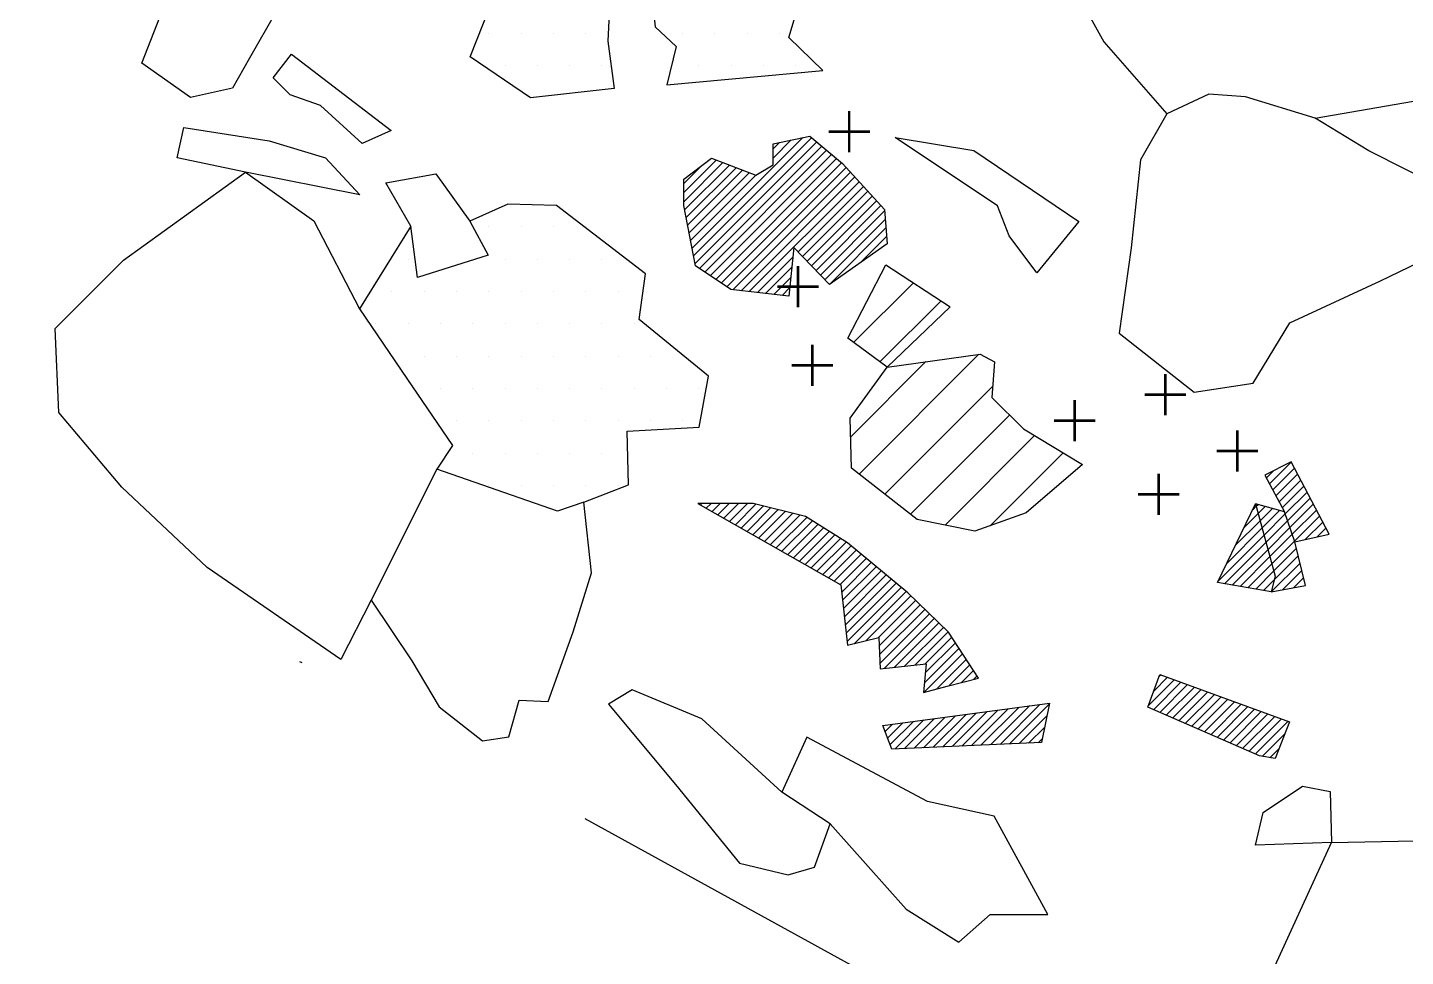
# Model space of a CAD drawing. Header units: metres. Extents: x -1500 to -960, y -1224 to -659.
# Drawn here: x -1186 to -1132.7, y -1149.5 to -1113.5 of the extents above; entities that cross this region are included whole.
import ezdxf

# ---------------------------------------------------------------- set-up
doc = ezdxf.new("R2010")
doc.units = ezdxf.units.M
doc.header["$LTSCALE"] = 25
doc.header["$MEASUREMENT"] = 0
doc.linetypes.add('STRICHPUNKTX2', pattern=[2, 1, -0.5, 0, -0.5])
doc.layers.get('0').update_dxf_attribs({"linetype": 'CONTINUOUS'})
for name, color, linetype in [('FEUER', 1, 'CONTINUOUS'), ('GRABUNGSGRENZE', 3, 'STRICHPUNKTX2'), ('KNOCHEN', 2, 'CONTINUOUS'), ('KNOCHENSCHRAFF', 2, 'CONTINUOUS'), ('STEINE', 4, 'CONTINUOUS'), ('STEINESCHRAFF', 4, 'CONTINUOUS')]:
    doc.layers.add(name, color=color, linetype=linetype)

# ---------------------------------------------------------------- blocks, each defined once
blk = doc.blocks.new('LB')
at = {"layer": 'FEUER', "const_width": 0.1}
for points in [[(0, 0), (0, -1.6)], [(-0.8, -0.8), (0.8, -0.8)]]:
    blk.add_lwpolyline(points, dxfattribs=at)
blk = doc.blocks.new('*X3')
at = {"color": 0}
for p, q in [((-1160.261, -1122.077), (-1155.976, -1117.792)), ((-1160.203, -1122.373), (-1155.629, -1117.799)), ((-1160.145, -1122.669), (-1155.437, -1117.96)), ((-1159.98, -1122.857), (-1155.245, -1118.122)), ((-1157.128, -1118.591), (-1156.426, -1117.888)), ((-1157.128, -1118.237), (-1156.875, -1117.984)), ((-1160.583, -1119.924), (-1159.326, -1118.667)), ((-1159.768, -1122.999), (-1155.053, -1118.284)), ((-1159.556, -1123.14), (-1154.861, -1118.445)), ((-1159.344, -1123.282), (-1154.669, -1118.607)), ((-1160.583, -1120.278), (-1159.07, -1118.765)), ((-1160.582, -1119.57), (-1159.899, -1118.887)), ((-1160.549, -1120.597), (-1158.815, -1118.863)), ((-1160.491, -1120.893), (-1158.559, -1118.961)), ((-1160.434, -1121.189), (-1158.304, -1119.059)), ((-1160.376, -1121.485), (-1158.048, -1119.157)), ((-1160.318, -1121.781), (-1157.792, -1119.255)), ((-1159.132, -1123.423), (-1154.477, -1118.768)), ((-1158.92, -1123.565), (-1154.304, -1118.948)), ((-1158.684, -1123.682), (-1154.135, -1119.133)), ((-1158.367, -1123.719), (-1153.966, -1119.318)), ((-1158.05, -1123.755), (-1153.797, -1119.503)), ((-1156.158, -1122.217), (-1153.629, -1119.688)), ((-1155.985, -1122.397), (-1153.46, -1119.872)), ((-1155.811, -1122.577), (-1153.291, -1120.057)), ((-1155.638, -1122.758), (-1153.122, -1120.242)), ((-1155.465, -1122.938), (-1152.954, -1120.427)), ((-1155.291, -1123.118), (-1152.809, -1120.636)), ((-1155.118, -1123.298), (-1152.784, -1120.964)), ((-1154.92, -1123.454), (-1152.759, -1121.293)), ((-1153.728, -1122.616), (-1152.734, -1121.621)), ((-1157.732, -1123.791), (-1156.358, -1122.417)), ((-1157.415, -1123.827), (-1156.402, -1122.814)), ((-1157.098, -1123.864), (-1156.445, -1123.211)), ((-1156.781, -1123.9), (-1156.488, -1123.608)), ((-1159.937, -1132.006), (-1159.881, -1131.951)), ((-1159.711, -1132.134), (-1159.528, -1131.951)), ((-1159.486, -1132.263), (-1159.175, -1131.951)), ((-1159.261, -1132.391), (-1158.822, -1131.952)), ((-1159.036, -1132.519), (-1158.468, -1131.952)), ((-1158.811, -1132.648), (-1158.115, -1131.952)), ((-1158.585, -1132.776), (-1157.79, -1131.98)), ((-1158.36, -1132.904), (-1157.507, -1132.051)), ((-1158.135, -1133.033), (-1157.224, -1132.122)), ((-1157.91, -1133.161), (-1156.942, -1132.193)), ((-1157.685, -1133.289), (-1156.659, -1132.264)), ((-1157.459, -1133.418), (-1156.376, -1132.335)), ((-1157.234, -1133.546), (-1156.094, -1132.406)), ((-1157.009, -1133.674), (-1155.825, -1132.49)), ((-1156.784, -1133.803), (-1155.607, -1132.626)), ((-1156.559, -1133.931), (-1155.39, -1132.762)), ((-1156.333, -1134.059), (-1155.172, -1132.899)), ((-1156.108, -1134.188), (-1154.955, -1133.035)), ((-1155.883, -1134.316), (-1154.738, -1133.171)), ((-1155.658, -1134.445), (-1154.52, -1133.307)), ((-1155.433, -1134.573), (-1154.303, -1133.443)), ((-1155.207, -1134.701), (-1154.103, -1133.597)), ((-1154.982, -1134.83), (-1153.91, -1133.757)), ((-1154.757, -1134.958), (-1153.716, -1133.917)), ((-1154.532, -1135.086), (-1153.523, -1134.077)), ((-1154.471, -1135.379), (-1153.329, -1134.237)), ((-1154.437, -1135.699), (-1153.136, -1134.397)), ((-1154.402, -1136.018), (-1152.942, -1134.557)), ((-1154.368, -1136.337), (-1152.749, -1134.718)), ((-1154.334, -1136.656), (-1152.555, -1134.878)), ((-1154.299, -1136.975), (-1152.362, -1135.038)), ((-1154.265, -1137.294), (-1152.168, -1135.198)), ((-1153.993, -1137.376), (-1151.975, -1135.358)), ((-1153.522, -1137.259), (-1151.791, -1135.527)), ((-1153.052, -1137.142), (-1151.611, -1135.701)), ((-1153.017, -1137.46), (-1151.432, -1135.875)), ((-1153.003, -1137.8), (-1151.252, -1136.049)), ((-1152.989, -1138.14), (-1151.073, -1136.223)), ((-1152.834, -1138.339), (-1150.893, -1136.397)), ((-1152.435, -1138.293), (-1150.714, -1136.571)), ((-1152.037, -1138.248), (-1150.534, -1136.746)), ((-1151.638, -1138.203), (-1150.355, -1136.92)), ((-1151.239, -1138.158), (-1150.211, -1137.129)), ((-1151.235, -1138.507), (-1150.071, -1137.343)), ((-1151.286, -1139.265), (-1149.791, -1137.77)), ((-1151.271, -1138.896), (-1149.931, -1137.556)), ((-1150.797, -1139.13), (-1149.651, -1137.983)), ((-1150.311, -1138.998), (-1149.511, -1138.197)), ((-1149.841, -1138.88), (-1149.371, -1138.41)), ((-1149.37, -1138.763), (-1149.231, -1138.624)), ((-1142.597, -1139.769), (-1141.601, -1138.772)), ((-1142.406, -1139.931), (-1141.342, -1138.867)), ((-1142.397, -1139.215), (-1141.86, -1138.678)), ((-1142.198, -1138.662), (-1142.119, -1138.583)), ((-1142.159, -1140.038), (-1141.083, -1138.961)), ((-1141.913, -1140.145), (-1140.823, -1139.056)), ((-1141.667, -1140.253), (-1140.564, -1139.15)), ((-1141.421, -1140.36), (-1140.305, -1139.245)), ((-1141.175, -1140.468), (-1140.046, -1139.339)), ((-1140.929, -1140.575), (-1139.787, -1139.434)), ((-1140.682, -1140.682), (-1139.528, -1139.528)), ((-1150.561, -1141.369), (-1149.248, -1140.056)), ((-1150.192, -1141.353), (-1148.84, -1140.001)), ((-1149.822, -1141.337), (-1148.433, -1139.947)), ((-1149.453, -1141.321), (-1148.025, -1139.893)), ((-1149.083, -1141.305), (-1147.617, -1139.839)), ((-1148.714, -1141.289), (-1147.209, -1139.785)), ((-1148.344, -1141.273), (-1146.801, -1139.73)), ((-1147.975, -1141.257), (-1146.438, -1139.721)), ((-1140.436, -1140.79), (-1139.269, -1139.622)), ((-1140.19, -1140.897), (-1139.01, -1139.717)), ((-1139.944, -1141.005), (-1138.751, -1139.811)), ((-1139.698, -1141.112), (-1138.492, -1139.906)), ((-1139.452, -1141.219), (-1138.233, -1140)), ((-1152.791, -1140.77), (-1152.511, -1140.49)), ((-1152.692, -1141.025), (-1152.103, -1140.435)), ((-1152.593, -1141.279), (-1151.695, -1140.381)), ((-1152.408, -1141.448), (-1151.287, -1140.327)), ((-1152.039, -1141.432), (-1150.879, -1140.273)), ((-1151.67, -1141.416), (-1150.472, -1140.218)), ((-1151.3, -1141.401), (-1150.064, -1140.164)), ((-1150.931, -1141.385), (-1149.656, -1140.11)), ((-1147.606, -1141.242), (-1146.527, -1140.163)), ((-1147.236, -1141.226), (-1146.616, -1140.605)), ((-1139.205, -1141.327), (-1137.973, -1140.095)), ((-1138.959, -1141.434), (-1137.714, -1140.189)), ((-1138.713, -1141.542), (-1137.455, -1140.284)), ((-1138.467, -1141.649), (-1137.196, -1140.378)), ((-1146.867, -1141.21), (-1146.705, -1141.048)), ((-1138.201, -1141.737), (-1137.315, -1140.85)), ((-1137.898, -1141.787), (-1137.545, -1141.434))]:
    blk.add_line(p, q, dxfattribs=at)
blk = doc.blocks.new('*X4')
at = {"color": 0}
for p, q in [((-1137.911, -1131.194), (-1137.073, -1130.355)), ((-1138.034, -1130.963), (-1137.751, -1130.68)), ((-1137.788, -1131.424), (-1136.951, -1130.587)), ((-1137.665, -1131.655), (-1136.829, -1130.818)), ((-1137.542, -1131.885), (-1136.707, -1131.05)), ((-1137.419, -1132.115), (-1136.585, -1131.282)), ((-1137.305, -1132.356), (-1136.463, -1131.513)), ((-1138.562, -1132.198), (-1138.425, -1132.061)), ((-1138.425, -1132.061), (-1138.358, -1131.994)), ((-1138.35, -1132.339), (-1138.08, -1132.07)), ((-1137.214, -1132.618), (-1136.341, -1131.745)), ((-1137.123, -1132.881), (-1136.219, -1131.977)), ((-1139.226, -1133.569), (-1138.274, -1132.617)), ((-1138.894, -1132.884), (-1138.35, -1132.339)), ((-1138.274, -1132.617), (-1137.803, -1132.146)), ((-1138.199, -1132.895), (-1137.525, -1132.222)), ((-1138.123, -1133.173), (-1137.305, -1132.356)), ((-1138.048, -1133.451), (-1137.214, -1132.618)), ((-1137.032, -1133.143), (-1136.097, -1132.208)), ((-1136.941, -1133.406), (-1135.976, -1132.44)), ((-1139.558, -1134.255), (-1138.199, -1132.895)), ((-1137.972, -1133.729), (-1137.123, -1132.881)), ((-1137.896, -1134.007), (-1137.032, -1133.143)), ((-1136.533, -1133.352), (-1135.854, -1132.672)), ((-1136.074, -1133.246), (-1135.732, -1132.903)), ((-1135.615, -1133.14), (-1135.61, -1133.135)), ((-1139.89, -1134.941), (-1138.123, -1133.173)), ((-1139.657, -1135.06), (-1138.048, -1133.451)), ((-1137.821, -1134.285), (-1136.941, -1133.406)), ((-1137.745, -1134.563), (-1136.869, -1133.687)), ((-1139.355, -1135.112), (-1137.972, -1133.729)), ((-1139.053, -1135.164), (-1137.896, -1134.007)), ((-1137.725, -1134.897), (-1136.8, -1133.972)), ((-1138.751, -1135.216), (-1137.821, -1134.285)), ((-1138.449, -1135.267), (-1137.745, -1134.563)), ((-1137.847, -1135.372), (-1136.732, -1134.257)), ((-1137.409, -1135.288), (-1136.663, -1134.542)), ((-1138.148, -1135.319), (-1137.725, -1134.897)), ((-1136.972, -1135.204), (-1136.594, -1134.826)), ((-1136.535, -1135.121), (-1136.525, -1135.111))]:
    blk.add_line(p, q, dxfattribs=at)
blk = doc.blocks.new('*X6')
at = {"color": 0}
for p, q in [((-1154.01, -1125.725), (-1151.697, -1123.412)), ((-1152.99, -1126.474), (-1150.628, -1124.111)), ((-1153.796, -1130.815), (-1149.158, -1126.177)), ((-1154.122, -1129.373), (-1151.213, -1126.465)), ((-1152.803, -1131.59), (-1148.622, -1127.409)), ((-1151.811, -1132.366), (-1147.974, -1128.529)), ((-1150.468, -1132.79), (-1147.004, -1129.326)), ((-1148.722, -1132.812), (-1145.9, -1129.99))]:
    blk.add_line(p, q, dxfattribs=at)
blk = doc.blocks.new('*X9')
at = {"color": 0}
for p, q in [((-1168.125, -1113.75), (-1168.125, -1113.75)), ((-1166.875, -1113.75), (-1166.875, -1113.75)), ((-1165.625, -1113.75), (-1165.625, -1113.75)), ((-1164.375, -1113.75), (-1164.375, -1113.75)), ((-1160.625, -1113.75), (-1160.625, -1113.75)), ((-1159.375, -1113.75), (-1159.375, -1113.75)), ((-1158.125, -1113.75), (-1158.125, -1113.75)), ((-1156.875, -1113.75), (-1156.875, -1113.75)), ((-1167.5, -1115), (-1167.5, -1115)), ((-1166.25, -1115), (-1166.25, -1115)), ((-1165, -1115), (-1165, -1115)), ((-1163.75, -1115), (-1163.75, -1115)), ((-1160, -1115), (-1160, -1115)), ((-1158.75, -1115), (-1158.75, -1115)), ((-1157.5, -1115), (-1157.5, -1115)), ((-1156.25, -1115), (-1156.25, -1115)), ((-1168.125, -1121.25), (-1168.125, -1121.25)), ((-1166.875, -1121.25), (-1166.875, -1121.25)), ((-1165.625, -1121.25), (-1165.625, -1121.25)), ((-1171.25, -1122.5), (-1171.25, -1122.5)), ((-1167.5, -1122.5), (-1167.5, -1122.5)), ((-1166.25, -1122.5), (-1166.25, -1122.5)), ((-1165, -1122.5), (-1165, -1122.5)), ((-1163.75, -1122.5), (-1163.75, -1122.5)), ((-1171.875, -1123.75), (-1171.875, -1123.75)), ((-1170.625, -1123.75), (-1170.625, -1123.75)), ((-1169.375, -1123.75), (-1169.375, -1123.75)), ((-1168.125, -1123.75), (-1168.125, -1123.75)), ((-1166.875, -1123.75), (-1166.875, -1123.75)), ((-1165.625, -1123.75), (-1165.625, -1123.75)), ((-1164.375, -1123.75), (-1164.375, -1123.75)), ((-1163.125, -1123.75), (-1163.125, -1123.75)), ((-1172.5, -1125), (-1172.5, -1125)), ((-1171.25, -1125), (-1171.25, -1125)), ((-1170, -1125), (-1170, -1125)), ((-1168.75, -1125), (-1168.75, -1125)), ((-1167.5, -1125), (-1167.5, -1125)), ((-1166.25, -1125), (-1166.25, -1125)), ((-1165, -1125), (-1165, -1125)), ((-1163.75, -1125), (-1163.75, -1125)), ((-1162.5, -1125), (-1162.5, -1125)), ((-1171.875, -1126.25), (-1171.875, -1126.25)), ((-1170.625, -1126.25), (-1170.625, -1126.25)), ((-1169.375, -1126.25), (-1169.375, -1126.25)), ((-1168.125, -1126.25), (-1168.125, -1126.25)), ((-1166.875, -1126.25), (-1166.875, -1126.25)), ((-1165.625, -1126.25), (-1165.625, -1126.25)), ((-1164.375, -1126.25), (-1164.375, -1126.25)), ((-1163.125, -1126.25), (-1163.125, -1126.25)), ((-1161.875, -1126.25), (-1161.875, -1126.25)), ((-1160.625, -1126.25), (-1160.625, -1126.25)), ((-1170, -1127.5), (-1170, -1127.5)), ((-1168.75, -1127.5), (-1168.75, -1127.5)), ((-1167.5, -1127.5), (-1167.5, -1127.5)), ((-1166.25, -1127.5), (-1166.25, -1127.5)), ((-1165, -1127.5), (-1165, -1127.5)), ((-1163.75, -1127.5), (-1163.75, -1127.5)), ((-1162.5, -1127.5), (-1162.5, -1127.5)), ((-1161.25, -1127.5), (-1161.25, -1127.5)), ((-1160, -1127.5), (-1160, -1127.5)), ((-1169.375, -1128.75), (-1169.375, -1128.75)), ((-1168.125, -1128.75), (-1168.125, -1128.75)), ((-1166.875, -1128.75), (-1166.875, -1128.75)), ((-1165.625, -1128.75), (-1165.625, -1128.75)), ((-1164.375, -1128.75), (-1164.375, -1128.75)), ((-1163.125, -1128.75), (-1163.125, -1128.75)), ((-1161.875, -1128.75), (-1161.875, -1128.75)), ((-1160.625, -1128.75), (-1160.625, -1128.75)), ((-1168.75, -1130), (-1168.75, -1130)), ((-1167.5, -1130), (-1167.5, -1130)), ((-1166.25, -1130), (-1166.25, -1130)), ((-1165, -1130), (-1165, -1130)), ((-1163.75, -1130), (-1163.75, -1130)), ((-1168.125, -1131.25), (-1168.125, -1131.25)), ((-1166.875, -1131.25), (-1166.875, -1131.25)), ((-1165.625, -1131.25), (-1165.625, -1131.25)), ((-1164.375, -1131.25), (-1164.375, -1131.25)), ((-1163.125, -1131.25), (-1163.125, -1131.25))]:
    blk.add_line(p, q, dxfattribs=at)

msp = doc.modelspace()

# ---------------------------------------------------------------- linework, layer by layer
at = {"layer": 'GRABUNGSGRENZE', "flags": 128}
msp.add_lwpolyline([(-1252.204, -1095.841), (-1141.569, -1156.698), (-1097.863, -1179.891), (-1042.017, -1199.133), (-1026.225, -1201.432), (-996.378, -1218.672), (-969.365, -1223.874), (-969.279, -1057.506), (-964.437, -1036.943), (-965.941, -1013.022), (-967.353, -1000.732), (-961.952, -979.051), (-960.353, -948.887), (-961.505, -929.537), (-1246.415, -782.705)], dxfattribs=at)
at = {"layer": 'KNOCHEN'}
for points in [[(-1156.523, -1123.93), (-1158.757, -1123.674), (-1160.128, -1122.759), (-1160.583, -1120.422), (-1160.582, -1119.406), (-1159.515, -1118.595), (-1157.789, -1119.256), (-1157.128, -1118.851), (-1157.128, -1118.038), (-1155.706, -1117.735), (-1154.437, -1118.802), (-1152.813, -1120.581), (-1152.713, -1121.901), (-1154.949, -1123.474), (-1156.319, -1122.051), (-1156.523, -1123.93)], [(-1136.928, -1133.442), (-1135.608, -1133.139), (-1137.078, -1130.344), (-1138.094, -1130.851), (-1137.334, -1132.274)], [(-1149.172, -1138.714), (-1150.338, -1136.935), (-1151.911, -1135.411), (-1154.246, -1133.479), (-1155.87, -1132.462), (-1157.901, -1131.952), (-1160.034, -1131.951), (-1154.501, -1135.104), (-1154.249, -1137.44), (-1153.03, -1137.136), (-1152.98, -1138.355), (-1151.203, -1138.153), (-1151.305, -1139.271), (-1150.391, -1139.017), (-1149.172, -1138.714)], [(-1137.844, -1135.371), (-1139.926, -1135.014), (-1138.451, -1131.968), (-1137.691, -1134.762), (-1137.844, -1135.371)], [(-1137.844, -1135.371), (-1136.524, -1135.119), (-1136.928, -1133.442), (-1137.334, -1132.274), (-1138.451, -1131.968)], [(-1138.306, -1141.719), (-1142.622, -1139.836), (-1142.163, -1138.567), (-1137.137, -1140.4), (-1137.697, -1141.821), (-1138.306, -1141.719)], [(-1146.736, -1141.204), (-1152.526, -1141.453), (-1152.88, -1140.539), (-1146.43, -1139.681), (-1146.736, -1141.204)]]:
    msp.add_lwpolyline(points, dxfattribs=at)
at = {"layer": 'STEINE'}
for points in [[(-1162.047, -1110.366), (-1161.695, -1113.515), (-1160.883, -1114.277), (-1161.239, -1115.749), (-1155.196, -1115.196), (-1156.515, -1113.925), (-1156.108, -1112.554), (-1157.122, -1111.487), (-1157.679, -1109.1), (-1159.1, -1107.931), (-1160.674, -1107.066), (-1160.372, -1110.469), (-1162.047, -1110.366), (-1163.42, -1111.939), (-1163.523, -1114.072), (-1163.271, -1115.9), (-1166.521, -1116.253), (-1168.856, -1114.677), (-1168.093, -1112.748), (-1168.651, -1111.782), (-1168.548, -1110.157), (-1169.613, -1109.344), (-1169.965, -1104.164)], [(-1181.552, -1114.92), (-1180.738, -1112.839), (-1180.432, -1110.858), (-1178.806, -1109.641), (-1177.84, -1109.439), (-1176.876, -1109.795), (-1175.301, -1109.034), (-1174.134, -1110.813), (-1176.371, -1112.944), (-1177.388, -1114.72), (-1178.049, -1115.888), (-1179.674, -1116.242), (-1181.552, -1114.92)], [(-1146.355, -1110.429), (-1144.327, -1114.088), (-1141.892, -1116.883)], [(-1176.474, -1115.483), (-1175.763, -1114.569), (-1171.905, -1117.518), (-1173.023, -1118.025), (-1174.647, -1116.551), (-1175.815, -1116.144), (-1176.474, -1115.483)], [(-1141.892, -1116.883), (-1142.909, -1118.659), (-1143.267, -1122.061), (-1143.727, -1125.362), (-1140.834, -1127.65), (-1138.548, -1127.296), (-1137.125, -1124.961), (-1133.619, -1123.339), (-1130.673, -1121.92), (-1131.128, -1119.786), (-1134.072, -1118.311), (-1136.153, -1117.04), (-1138.844, -1116.225), (-1140.266, -1116.122), (-1141.892, -1116.883)], [(-1136.153, -1117.04), (-1132.039, -1116.332)], [(-1177.544, -1119.139), (-1180.184, -1118.578), (-1179.929, -1117.41), (-1176.629, -1117.92), (-1174.445, -1118.582), (-1173.126, -1120.005), (-1177.544, -1119.139)], [(-1152.405, -1117.788), (-1149.358, -1118.298), (-1145.298, -1121.044), (-1146.924, -1123.023), (-1147.99, -1121.601), (-1148.446, -1120.432), (-1152.405, -1117.788)], [(-1170.139, -1130.622), (-1172.682, -1135.698), (-1173.852, -1137.982), (-1179.029, -1134.423), (-1182.328, -1131.323), (-1184.763, -1128.426), (-1184.912, -1125.176), (-1182.269, -1122.537), (-1177.544, -1119.139), (-1174.905, -1121.02), (-1173.13, -1124.424), (-1171.304, -1127.117), (-1169.529, -1129.708), (-1170.139, -1130.622)], [(-1168.861, -1121.025), (-1168.151, -1122.346), (-1170.894, -1123.207), (-1171.147, -1121.226), (-1172.11, -1119.549), (-1170.18, -1119.195), (-1168.861, -1121.025)], [(-1164.452, -1131.896), (-1162.725, -1131.237), (-1162.774, -1129.155), (-1159.981, -1129.005), (-1159.624, -1127.025), (-1162.313, -1124.839), (-1162.058, -1123.062), (-1165.509, -1120.418), (-1167.388, -1120.366), (-1168.861, -1121.025)], [(-1152.717, -1126.675), (-1154.239, -1125.557), (-1152.764, -1122.714), (-1150.277, -1124.341), (-1152.717, -1126.675)], [(-1145.153, -1130.439), (-1147.338, -1132.316), (-1149.319, -1133.026), (-1151.553, -1132.567), (-1154.091, -1130.584), (-1154.14, -1128.654), (-1152.717, -1126.675), (-1149.111, -1126.17), (-1148.552, -1126.475), (-1148.655, -1127.846), (-1147.437, -1129.066), (-1145.153, -1130.439)], [(-1172.682, -1135.698), (-1171.11, -1138.035), (-1170.045, -1139.814), (-1168.37, -1141.136), (-1167.354, -1140.984), (-1166.947, -1139.562), (-1165.83, -1139.614), (-1164.862, -1136.923), (-1164.15, -1134.639), (-1164.452, -1131.896), (-1165.468, -1132.251), (-1170.139, -1130.622)], [(-1155.526, -1146.021), (-1154.915, -1144.346), (-1156.793, -1143.126), (-1159.888, -1140.279), (-1162.579, -1139.16), (-1163.494, -1139.718), (-1160.906, -1142.818), (-1158.42, -1145.867), (-1156.542, -1146.325), (-1155.526, -1146.021)], [(-1154.915, -1144.346), (-1151.972, -1147.649), (-1149.942, -1148.921), (-1148.722, -1147.855), (-1146.488, -1147.857), (-1148.567, -1144.047), (-1151.156, -1143.486), (-1155.826, -1140.994), (-1156.793, -1143.126)], [(-1135.516, -1145.073), (-1138.462, -1145.172), (-1138.156, -1143.903), (-1136.632, -1142.888), (-1135.565, -1143.092), (-1135.516, -1145.073)], [(-1130.194, -1157.672), (-1133.289, -1154.318), (-1138.263, -1151.063), (-1135.516, -1145.073), (-1128.406, -1144.927), (-1124.445, -1145.336), (-1121.397, -1143.866), (-1118.96, -1144.223), (-1118.047, -1146.357), (-1118.762, -1150.064), (-1120.797, -1154.48), (-1123.49, -1156.916), (-1124.963, -1157.524), (-1127.603, -1156.557), (-1130.194, -1157.672)]]:
    msp.add_lwpolyline(points, dxfattribs=at)
at = {"layer": 'STEINESCHRAFF'}
msp.add_lwpolyline([(-1171.147, -1121.226), (-1173.13, -1124.424)], dxfattribs=at)

# ---------------------------------------------------------------- block references
at = {"layer": 'FEUER'}
for name, p in [('*X6', (0, 0)), ('LB', (-1154.181, -1116.771)), ('LB', (-1156.167, -1122.762)), ('LB', (-1155.611, -1125.809)), ('LB', (-1141.951, -1126.938)), ('LB', (-1145.456, -1127.951)), ('LB', (-1139.159, -1129.124)), ('LB', (-1142.208, -1130.797))]:
    msp.add_blockref(name, p, dxfattribs=at)
at = {"layer": 'KNOCHENSCHRAFF'}
for name in ['*X3', '*X4']:
    msp.add_blockref(name, (0, 0), dxfattribs=at)
at = {"layer": 'STEINESCHRAFF'}
msp.add_blockref('*X9', (0, 0), dxfattribs=at)

doc.saveas('drawing.dxf')
